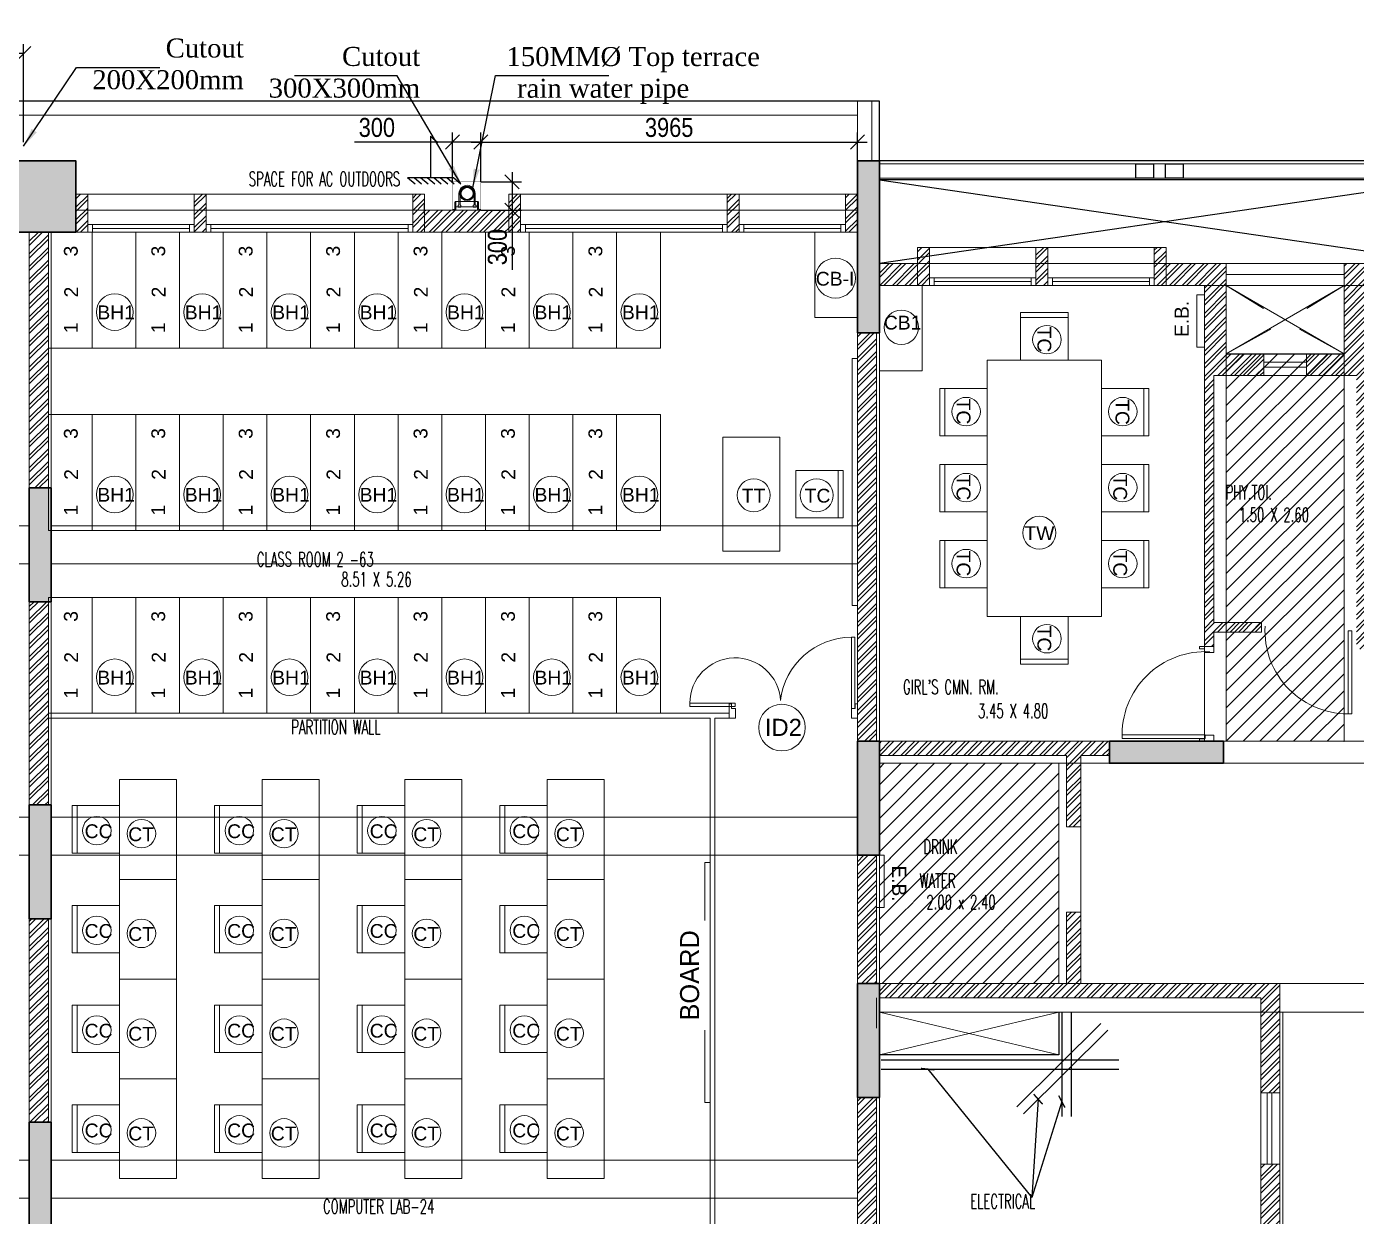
# Model space of a CAD drawing. Header units: inches. Extents: x 5899882 to 5988838, y -468923 to -96891.
# Drawn here: x 5953840 to 5967834, y -199296 to -186771 of the extents above; entities that cross this region are included whole.
import ezdxf

# ---------------------------------------------------------------- set-up
doc = ezdxf.new("R2010")
doc.units = ezdxf.units.IN
doc.header["$MEASUREMENT"] = 0
doc.linetypes.add('1', pattern=[0])
doc.linetypes.add('DASHED', pattern=[0.75, 0.5, -0.25])
doc.layers.get('Defpoints').update_dxf_attribs({"color": 8})
for name, color, linetype in [('0 slc Rwp sloape', 7, 'Continuous'), ('0- SLC ARCH LAYOUT', 7, 'Continuous'), ('0- SLC DIMENSION', 7, 'Continuous'), ('0- SLC HIDE BOX & CUTOUT', 6, 'Continuous'), ('a_150 walls', 8, '1'), ('CL', 7, 'Continuous'), ('P-TEXT', 7, 'Continuous'), ('rwp', 5, 'Continuous')]:
    doc.layers.add(name, color=color, linetype=linetype)
for name, color, linetype, lineweight in [('0-SLC-CLAMPS', 7, 'Continuous', 9), ('ARCL-BOARD', 8, 'Continuous', 9), ('ARCL-HATCH-B', 8, 'Continuous', 5), ('ARLC-COL', 8, 'Continuous', 30), ('ARLC-DIM0', 8, 'Continuous', 5), ('ARLC-DIM1', 8, 'Continuous', 5), ('ARLC-DOOR-W', 8, 'Continuous', 5), ('ARLC-EL BRD', 8, 'Continuous', 5), ('ARLC-ELE0', 8, 'Continuous', 9), ('ARLC-ELE1', 8, 'Continuous', 13), ('ARLC-FUR (NOMN)', 8, 'Continuous', 9), ('ARLC-FURN', 8, 'Continuous', 9), ('ARLC-GAS BURNER', 8, 'Continuous', 5), ('ARLC-GRILL', 8, 'Continuous', 9), ('ARLC-HATCH-C', 8, 'Continuous', 5), ('ARLC-RCC', 8, 'Continuous', 25), ('ARLC-TEXT0', 8, 'Continuous', 20), ('ARLC-WALL', 8, 'Continuous', 15), ('BEAM', 8, 'Continuous', 5), ('int_partitions', 8, 'Continuous', 5), ('text', 8, 'Continuous', 9)]:
    doc.layers.add(name, color=color, linetype=linetype, lineweight=lineweight)
doc.styles.add('ARIAL', font='tahoma.ttf')
doc.styles.add('LT0050R', font='arial.ttf', dxfattribs={"height": 120})
doc.styles.add('RS', font='simplex8.shx', dxfattribs={"width": 0.6, "height": 150})
doc.styles.get("Standard").update_dxf_attribs({"font": 'arial.ttf'})
doc.styles.add('swati', font='GOTHIC.TTF')
doc.styles.add('swis cn bt', font='swissc.ttf')
doc.dimstyles.new('dim-500', dxfattribs={"dimscale": 500, "dimtxt": 2.25, "dimasz": 2, "dimexe": 1.5, "dimexo": 1.5, "dimgap": 0.8, "dimtad": 1, "dimdec": 0, "dimdsep": 46, "dimtxsty": 'ARIAL', "dimblk": 'ARCHTICK', "dimcen": 2.5, "dimdle": 1.5, "dimclrd": 1, "dimclre": 9, "dimclrt": 4, "dimadec": 0, "dimazin": 0, "dimtfac": 1, "dimtdec": 0, "dimtmove": 2, "dimatfit": 3, "dimldrblk": 'ARCHTICK', "dimfxl": 1, "dimarcsym": 0})
doc.dimstyles.new('LT0050R', dxfattribs={"dimtxt": 120, "dimasz": 80, "dimexe": 80, "dimexo": 50, "dimgap": 80, "dimtad": 0, "dimdec": 0, "dimzin": 0, "dimdsep": 46, "dimtxsty": 'LT0050R', "dimblk": 'ARCHTICK', "dimcen": 1, "dimdle": 80, "dimclrd": 252, "dimclre": 252, "dimclrt": 240, "dimadec": 0, "dimazin": 0, "dimtfac": 1, "dimtdec": 0, "dimtofl": 0, "dimtmove": 1, "dimatfit": 3, "dimfxl": 1, "dimtolj": 1, "dimtzin": 0, "dimlwd": -1, "dimlwe": -1, "dimarcsym": 0})
doc.dimstyles.new('SLC', dxfattribs={"dimtxt": 200, "dimasz": 150, "dimexe": 100, "dimexo": 0, "dimgap": 50, "dimtad": 1, "dimdec": 0, "dimrnd": 5, "dimzin": 1, "dimdsep": 46, "dimtxsty": 'swis cn bt', "dimblk": 'OBLIQUE', "dimcen": 60, "dimdle": 100, "dimclrd": 256, "dimclre": 256, "dimclrt": 256, "dimazin": 0, "dimtfac": 1, "dimtdec": 0, "dimtofl": 0, "dimtmove": 0, "dimatfit": 3, "dimfxl": 0.18, "dimtolj": 1, "dimtzin": 0, "dimarcsym": 0})
doc.dimstyles.get("Standard").update_dxf_attribs({"dimtxt": 200, "dimasz": 200, "dimexe": 0.18, "dimexo": 0.0625, "dimgap": 0.09, "dimtad": 0, "dimdec": 0, "dimrnd": 5, "dimzin": 0, "dimdsep": 46, "dimtxsty": 'Standard', "dimblk": 'OBLIQUE', "dimcen": 0.09, "dimadec": 0, "dimazin": 0, "dimtfac": 1, "dimtdec": 0, "dimtofl": 0, "dimtmove": 0, "dimatfit": 3, "dimfxl": 1, "dimtolj": 1, "dimtzin": 0, "dimarcsym": 0})
pattern_1 = [(45, (-5779197.41, 117191.3), (-66.2912607, 66.2912607), []), (45, (-5779153.22, 117191.3), (-66.2912607, 66.2912607), [])]

# ---------------------------------------------------------------- blocks, each defined once
blk = doc.blocks.new('_ArchTick')
at = {"color": 0, "linetype": 'ByBlock', "const_width": 0.15}
blk.add_lwpolyline([(-0.5, -0.5), (0.5, 0.5)], dxfattribs=at)
blk = doc.blocks.new('_OBLIQUE')
at = {"color": 0, "linetype": 'ByBlock'}
blk.add_line((-0.5, -0.5), (0.5, 0.5), dxfattribs=at)
blk = doc.blocks.new('an80')
for points in [[(-46, 0), (-46, 66.3), (-51, 66.3), (-51, 76.3), (-35, 76.3), (-35, 66.3), (-40, 66.3), (-40, 0)], [(46, 0), (46, 66.3), (51, 66.3), (51, 76.3), (35, 76.3), (35, 66.3), (40, 66.3), (40, 0)]]:
    blk.add_lwpolyline(points)
for radius in [46, 40]:
    blk.add_arc((0, 0), radius, 180, 360)
blk = doc.blocks.new('176')
at = {"layer": '0-SLC-CLAMPS', "elevation": 0}
for points in [[(-108.6, 76.7), (-108.6, 80.1, 0.414214), (-114, 85.4), (-114, 85.4), (-114, 65.9), (-61.1, 65.9, 0.414214), (-66.4, 71.3), (-103.3, 71.3, -0.414214)], [(-108.6, -75.8), (-108.6, -79.2, -0.414214), (-114, -84.6), (-114, -84.6), (-114, -65.1), (-61.1, -65.1, -0.414214), (-66.4, -70.4), (-103.3, -70.4, 0.414214)]]:
    blk.add_lwpolyline(points, format="xyb", close=True, dxfattribs=at)
blk.add_lwpolyline([(-92.9, 65.9), (-92.9, -65.1), (-61.1, -65.1), (-61.1, 65.9)], close=True, dxfattribs=at)
at = {"layer": 'rwp', "color": 5, "const_width": 5.36, "elevation": 0}
blk.add_lwpolyline([(-12.5, -42.2, 1), (-12.5, 38.2, 1)], format="xyb", close=True, dxfattribs=at)
at = {"layer": 'rwp', "color": 5}
for radius in [42.9, 37.5]:
    blk.add_circle((-12.5, -2, 0), radius, dxfattribs=at)
at = {"layer": '0-SLC-CLAMPS', "color": 6, "xscale": 1.0714285714286, "yscale": 1.0714285714286, "zscale": 1.0714285714286, "rotation": 90}
blk.add_blockref('an80', (-12.5, -2, 0), dxfattribs=at)
blk = doc.blocks.new('*D114')
at = {"layer": '0- SLC DIMENSION', "lineweight": -2, "transparency": 16777216}
for p, q in [((5953609, -187055), (5952880, -187055)), ((5953809, -187055), (5953509, -187055)), ((5953609, -187987), (5953609, -186955)), ((5953809, -187987), (5953809, -186955))]:
    blk.add_line(p, q, dxfattribs=at)
at = {"layer": 'Defpoints', "color": 0, "transparency": 16777216}
for p in [(5953809, -187055), (5953609, -187987), (5953809, -187987)]:
    blk.add_point(p, dxfattribs=at)
at = {"layer": '0- SLC DIMENSION', "lineweight": -2, "transparency": 16777216, "xscale": 150, "yscale": 150, "zscale": 150, "rotation": 180}
blk.add_blockref('_OBLIQUE', (5953609, -187055), dxfattribs=at)
at = {"layer": '0- SLC DIMENSION', "lineweight": -2, "transparency": 16777216, "xscale": 150, "yscale": 150, "zscale": 150}
blk.add_blockref('_OBLIQUE', (5953809, -187055), dxfattribs=at)
at = {"layer": '0- SLC DIMENSION', "transparency": 16777216, "insert": (5953116, -186902), "char_height": 200, "attachment_point": 5, "style": 'swis cn bt'}
blk.add_mtext('\\A1;200', dxfattribs=at)
blk = doc.blocks.new('*D118')
at = {"layer": '0- SLC DIMENSION', "lineweight": -2, "transparency": 16777216}
for p, q in [((5958322, -188405), (5958322, -187887)), ((5958620, -188405), (5958620, -187887)), ((5958322, -187987), (5957289, -187987)), ((5958620, -187987), (5958222, -187987))]:
    blk.add_line(p, q, dxfattribs=at)
at = {"layer": 'Defpoints', "color": 0, "transparency": 16777216}
for p in [(5958620, -187987), (5958322, -188405), (5958620, -188405)]:
    blk.add_point(p, dxfattribs=at)
at = {"layer": '0- SLC DIMENSION', "lineweight": -2, "transparency": 16777216, "xscale": 150, "yscale": 150, "zscale": 150, "rotation": 180}
blk.add_blockref('_OBLIQUE', (5958322, -187987), dxfattribs=at)
at = {"layer": '0- SLC DIMENSION', "lineweight": -2, "transparency": 16777216, "xscale": 150, "yscale": 150, "zscale": 150}
blk.add_blockref('_OBLIQUE', (5958620, -187987), dxfattribs=at)
at = {"layer": '0- SLC DIMENSION', "transparency": 16777216, "insert": (5957526, -187834), "char_height": 200, "attachment_point": 5, "style": 'swis cn bt'}
blk.add_mtext('\\A1;300', dxfattribs=at)
blk = doc.blocks.new('*D119')
at = {"layer": '0- SLC DIMENSION', "lineweight": -2, "transparency": 16777216}
for p, q in [((5958620, -188405), (5958620, -187887)), ((5962584, -188405), (5962584, -187887)), ((5958520, -187987), (5962684, -187987))]:
    blk.add_line(p, q, dxfattribs=at)
at = {"layer": 'Defpoints', "color": 0, "transparency": 16777216}
for p in [(5962584, -187987), (5958620, -188405), (5962584, -188405)]:
    blk.add_point(p, dxfattribs=at)
at = {"layer": '0- SLC DIMENSION', "lineweight": -2, "transparency": 16777216, "xscale": 150, "yscale": 150, "zscale": 150, "rotation": 180}
blk.add_blockref('_OBLIQUE', (5958620, -187987), dxfattribs=at)
at = {"layer": '0- SLC DIMENSION', "lineweight": -2, "transparency": 16777216, "xscale": 150, "yscale": 150, "zscale": 150}
blk.add_blockref('_OBLIQUE', (5962584, -187987), dxfattribs=at)
at = {"layer": '0- SLC DIMENSION', "transparency": 16777216, "insert": (5960602, -187834), "char_height": 200, "attachment_point": 5, "style": 'swis cn bt'}
blk.add_mtext('\\A1;3965', dxfattribs=at)
blk = doc.blocks.new('*D120')
at = {"layer": '0- SLC DIMENSION', "lineweight": -2, "transparency": 16777216}
for p, q in [((5958948, -188305), (5958948, -188705)), ((5958620, -188405), (5959048, -188405)), ((5958620, -188705), (5959048, -188705)), ((5958948, -188705), (5958948, -189330))]:
    blk.add_line(p, q, dxfattribs=at)
at = {"layer": 'Defpoints', "color": 0, "transparency": 16777216}
for p in [(5958620, -188405), (5958620, -188705), (5958948, -188705)]:
    blk.add_point(p, dxfattribs=at)
at = {"layer": '0- SLC DIMENSION', "lineweight": -2, "transparency": 16777216, "xscale": 150, "yscale": 150, "zscale": 150}
for p, rotation in [((5958948, -188405), 90), ((5958948, -188705), 270)]:
    blk.add_blockref('_OBLIQUE', p, dxfattribs=dict(at, rotation=rotation))
at = {"layer": '0- SLC DIMENSION', "transparency": 16777216, "insert": (5958795, -189092), "char_height": 200, "attachment_point": 5, "rotation": 90, "style": 'swis cn bt'}
blk.add_mtext('\\A1;300', dxfattribs=at)
blk = doc.blocks.new('fgh153')
at = {"layer": 'ARCL-BOARD'}
blk.add_lwpolyline([(5989410, -126807), (5989410, -126865), (5986882, -126865), (5986882, -126807)], close=True, dxfattribs=at)
at = {"layer": 'ARCL-BOARD', "ltscale": 350, "insert": (5988220, -126649), "char_height": 200, "attachment_point": 5, "style": 'swati', "bg_fill": 2}
blk.add_mtext('BOARD', dxfattribs=at)
blk = doc.blocks.new('gfhmk')
at = {"layer": 'ARLC-DOOR-W', "ltscale": 0.1}
for p, q in [((5733137, -36608), (5732262, -36608)), ((5733137, -36568), (5732263, -36568)), ((5733137, -36568), (5733137, -36608))]:
    blk.add_line(p, q, dxfattribs=at)
blk.add_arc((5733137, -36608), 875, 177.3797, 273.233, dxfattribs=at)
blk = doc.blocks.new('frame')
at = {"layer": 'ARLC-DOOR-W', "ltscale": 0.1}
for p, q in [((5733136, -31004), (5733136, -30979)), ((5733136, -31004), (5733286, -31004)), ((5733286, -31004), (5733286, -30939))]:
    blk.add_line(p, q, dxfattribs=at)
blk.add_lwpolyline([(5733286, -30939), (5733186, -30939), (5733186, -30979), (5733136, -30979)], dxfattribs=at)
blk = doc.blocks.new('A$C0CA930DB')
at = {"layer": 'ARLC-DOOR-W', "ltscale": 0.1}
blk.add_lwpolyline([(924, 1000), (1024, 1000)], dxfattribs=at)
at = {"xscale": -1, "rotation": 180}
blk.add_blockref('frame', (-5732262, -30004), dxfattribs=at)
for name, p in [('gfhmk', (-5732204, 37539)), ('frame', (-5732262, 31004))]:
    blk.add_blockref(name, p)
blk = doc.blocks.new('jjuj')
at = {"layer": 'ARLC-DOOR-W', "ltscale": 0.1}
for p, q in [((5733136, -29654), (5733136, -29679)), ((5733286, -29654), (5733286, -29719))]:
    blk.add_line(p, q, dxfattribs=at)
blk.add_lwpolyline([(5733286, -29719), (5733186, -29719), (5733186, -29679), (5733136, -29679)], dxfattribs=at)
blk = doc.blocks.new('door')
at = {"layer": 'ARLC-DOOR-W', "ltscale": 0.1}
for p, q in [((5733136, -29682), (5732386, -29682)), ((5732386, -29717), (5732386, -29682)), ((5733136, -29717), (5732386, -29717)), ((5733136, -29682), (5733136, -29717)), ((5733080, -31417), (5733080, -30939)), ((5733115, -30939), (5733080, -30939)), ((5733115, -31417), (5733115, -30939)), ((5733115, -31417), (5733080, -31417))]:
    blk.add_line(p, q, dxfattribs=at)
for centre, radius, start, end in [((5733136, -29717), 750, 180, 263.4904), ((5733080, -30939), 478, 93.4069, 270)]:
    blk.add_arc(centre, radius, start, end, dxfattribs=at)
blk = doc.blocks.new('dfg2154')
at = {"layer": 'ARLC-FURN'}
blk.add_line((5964549, -129277), (5965049, -129277), dxfattribs=at)
blk.add_lwpolyline([(5964549, -129329), (5965049, -129329), (5965049, -128829), (5964549, -128829)], close=True, dxfattribs=at)
blk = doc.blocks.new('Bench classroom')
at = {"layer": 'ARLC-FURN'}
blk.add_lwpolyline([(5781217, -112551), (5781217, -111631), (5779997, -111631), (5779997, -112551)], close=True, dxfattribs=at)
blk.add_lwpolyline([(5779997, -112091), (5781217, -112091)], dxfattribs=at)
for s, p in [('1', (5780154, -111940)), ('2', (5780530, -111944)), ('3', (5780961, -111940))]:
    blk.add_text(s, height=145, dxfattribs=at).set_placement(p)
blk = doc.blocks.new('A$C445547AD')
at = {"layer": 'ARLC-EL BRD'}
for p, q in [((0, 0), (0, 80)), ((550, 0), (550, 80)), ((550, 0), (0, 0))]:
    blk.add_line(p, q, dxfattribs=at)
at = {"layer": 'ARLC-EL BRD', "insert": (297, 239), "char_height": 150, "attachment_point": 5, "style": 'swati', "bg_fill": 2}
blk.add_mtext('E.B.', dxfattribs=at)
at = {"layer": 'ARLC-EL BRD'}
blk.add_line((550, 80), (0, 80), dxfattribs=at)
blk = doc.blocks.new('A$C5D8F11B1')
at = {"layer": 'ARCL-HATCH-B'}
h = blk.add_hatch(dxfattribs=at)
h.set_pattern_fill('ANSI32', color=256, scale=250)
h.set_pattern_definition(pattern_1)
h.paths.add_polyline_path([(9300, 6610), (9175, 6610), (9175, 6210), (9300, 6210), (9300, 6290)])
h = blk.add_hatch(dxfattribs=at)
h.set_pattern_fill('ANSI32', color=256, scale=250)
h.set_pattern_definition(pattern_1)
h.paths.add_polyline_path([(10545, 6610), (10420, 6610), (10420, 6290), (10420, 6290), (10420, 6210), (10545, 6210)])
h = blk.add_hatch(dxfattribs=at)
h.set_pattern_fill('ANSI32', color=256, scale=250)
h.set_pattern_definition(pattern_1)
h.paths.add_polyline_path([(12845, 6610), (12720, 6610), (12720, 6210), (12845, 6210)])
h = blk.add_hatch(dxfattribs=at)
h.set_pattern_fill('ANSI32', color=256, scale=250)
h.set_pattern_definition(pattern_1)
h.paths.add_polyline_path([(13855, 6610), (13730, 6610), (13730, 6210), (13855, 6210), (13855, 6290)])
h = blk.add_hatch(dxfattribs=at)
h.set_pattern_fill('ANSI32', color=256, scale=250)
h.set_pattern_definition(pattern_1)
h.paths.add_polyline_path([(16155, 6610), (16030, 6610), (16030, 6210), (16155, 6210), (16155, 6290)])
h = blk.add_hatch(dxfattribs=at)
h.set_pattern_fill('ANSI32', color=256, scale=250)
h.set_pattern_definition(pattern_1)
h.paths.add_polyline_path([(17400, 6610), (17275, 6610), (17275, 6210), (17400, 6210)])
h = blk.add_hatch(dxfattribs=at)
h.set_pattern_fill('ANSI32', color=256, scale=250)
h.set_pattern_definition(pattern_1)
h.paths.add_polyline_path([(13730, 6440), (12845, 6440), (12845, 6410), (12845, 6210), (13142, 6210), (13730, 6210)])
h = blk.add_hatch(dxfattribs=at)
h.set_pattern_fill('ANSI32', color=256, scale=250)
h.set_pattern_definition(pattern_1)
h.paths.add_polyline_path([(8885, 6210), (8885, 6210), (8685, 6210), (8685, 3520), (8885, 3520)])
h = blk.add_hatch(dxfattribs=at)
h.set_pattern_fill('ANSI32', color=256, scale=250)
h.set_pattern_definition(pattern_1)
h.paths.add_polyline_path([(18157, 6050), (18032, 6050), (18032, 5650), (18157, 5650), (18157, 5730)])
h = blk.add_hatch(dxfattribs=at)
h.set_pattern_fill('ANSI32', color=256, scale=250)
h.set_pattern_definition(pattern_1)
h.paths.add_polyline_path([(19402, 6050), (19277, 6050), (19277, 5650), (19402, 5650), (19402, 5730)])
h = blk.add_hatch(dxfattribs=at)
h.set_pattern_fill('ANSI32', color=256, scale=250)
h.set_pattern_definition(pattern_1)
h.paths.add_polyline_path([(20647, 6050), (20522, 6050), (20522, 5650), (20647, 5650)])
h = blk.add_hatch(dxfattribs=at)
h.set_pattern_fill('ANSI32', color=256, scale=250)
h.set_pattern_definition(pattern_1)
h.paths.add_polyline_path([(18032, 5880), (17630, 5880), (17630, 5650), (18032, 5650)])
h = blk.add_hatch(dxfattribs=at)
h.set_pattern_fill('ANSI32', color=256, scale=250)
h.set_pattern_definition(pattern_1)
h.paths.add_polyline_path([(21280, 5880), (20647, 5880), (20647, 5650), (21050, 5650), (21050, 1850), (21150, 1850), (21150, 2000), (21650, 2000), (21650, 2100), (21150, 2100), (21150, 4700), (21675, 4700), (21675, 4930), (21280, 4930)])
h = blk.add_hatch(dxfattribs=at)
h.set_pattern_fill('ANSI32', color=256, scale=250)
h.set_pattern_definition(pattern_1)
h.paths.add_polyline_path([(22750, 5880), (22520, 5880), (22520, 4930), (22125, 4930), (22125, 4700), (22650, 4700), (22650, 1820), (22750, 1820)])
h = blk.add_hatch(dxfattribs=at)
h.set_pattern_fill('ANSI32', color=256, scale=250)
h.set_pattern_definition(pattern_1)
h.paths.add_polyline_path([(17600, 5150), (17400, 5150), (17400, 4455), (17400, 2280), (17400, 850), (17600, 850)])
h = blk.add_hatch(dxfattribs=at)
h.set_pattern_fill('ANSI32', color=256, scale=250)
h.set_pattern_definition(pattern_1)
h.paths.add_polyline_path([(8885, 2320), (8685, 2320), (8685, 180), (8885, 180)])
h = blk.add_hatch(dxfattribs=at)
h.set_pattern_fill('ANSI32', color=256, scale=250)
h.set_pattern_definition(pattern_1)
h.paths.add_polyline_path([(20050, 850), (17630, 850), (17630, 700), (19600, 700), (19600, -50), (19750, -50), (19750, 700), (20050, 700)])
h = blk.add_hatch(dxfattribs=at)
h.set_pattern_fill('ANSI32', color=256, scale=250)
h.set_pattern_definition(pattern_1)
h.paths.add_polyline_path([(17600, -350), (17400, -350), (17400, -1700), (17600, -1700)])
h = blk.add_hatch(dxfattribs=at)
h.set_pattern_fill('ANSI32', color=256, scale=250)
h.set_pattern_definition(pattern_1)
h.paths.add_polyline_path([(21845, -1700), (19750, -1700), (19750, -950), (19600, -950), (19600, -1700), (17630, -1700), (17630, -1850), (21645, -1850), (21645, -2850), (21845, -2850)])
h = blk.add_hatch(dxfattribs=at)
h.set_pattern_fill('ANSI32', color=256, scale=250)
h.set_pattern_definition(pattern_1)
h.paths.add_polyline_path([(8885, -1020), (8685, -1020), (8685, -3160), (8885, -3160)])
h = blk.add_hatch(dxfattribs=at)
h.set_pattern_fill('ANSI32', color=256, scale=250)
h.set_pattern_definition(pattern_1)
h.paths.add_polyline_path([(17600, -2900), (17400, -2900), (17400, -6050), (17600, -6050)])
h = blk.add_hatch(dxfattribs=at)
h.set_pattern_fill('ANSI32', color=256, scale=250)
h.set_pattern_definition(pattern_1)
h.paths.add_polyline_path([(21845, -3600), (21645, -3600), (21645, -6950), (21845, -6950)])
at = {"layer": 'ARLC-HATCH-C', "ltscale": 0.1}
for points in [[(8425, 6960), (8425, 6210), (9175, 6210), (9175, 6960)], [(17630, 6960), (17400, 6960), (17400, 5150), (17630, 5150)], [(8685, 2320), (8685, 3520), (8915, 3520), (8915, 2320)], [(17400, -350), (17400, 850), (17600, 850), (17630, 850), (17630, 681), (17630, 531), (17630, -350), (17600, -350)], [(20050, 850), (21250, 850), (21250, 650), (21250, 620), (21081, 620), (20931, 620), (20050, 620), (20050, 650)], [(8685, -1020), (8685, 180), (8915, 180), (8915, -1020)], [(17400, -2900), (17400, -1700), (17600, -1700), (17630, -1700), (17630, -2900), (17600, -2900)], [(8685, -4360), (8685, -3160), (8915, -3160), (8915, -4360)]]:
    blk.add_hatch(color=256, dxfattribs=at).paths.add_polyline_path(points)
h = blk.add_hatch(color=256, dxfattribs=at)
h.paths.add_polyline_path([(24745, -20250), (24745, -19350), (25045, -19350), (25045, -20250)])
h.paths.add_polyline_path([(17160, 454), (17160, -1179), (19406, -1179), (19406, 454)], flags=24)
at = {"layer": 'a_150 walls'}
blk.add_line((12845, 6410), (12845, 6499), dxfattribs=at)
at = {"layer": 'ARCL-BOARD'}
blk.add_lwpolyline([(17342, 4880), (17400, 4880), (17400, 2280), (17342, 2280)], close=True, dxfattribs=at)
at = {"layer": 'ARLC-COL'}
for points in [[(8425, 6210), (9175, 6210), (9175, 6960), (8425, 6960)], [(17400, 6960), (17630, 6960), (17630, 5150), (17400, 5150)], [(8915, 3520), (8915, 2320), (8685, 2320), (8685, 3520)], [(17630, 850), (17630, -350), (17400, -350), (17400, 850)], [(21250, 620), (20050, 620), (20050, 850), (21250, 850)], [(8915, 180), (8915, -1020), (8685, -1020), (8685, 180)], [(17630, -1700), (17630, -2900), (17400, -2900), (17400, -1700)], [(8915, -3160), (8915, -4360), (8685, -4360), (8685, -3160)]]:
    blk.add_lwpolyline(points, close=True, dxfattribs=at)
at = {"layer": 'ARLC-DIM0', "ltscale": 0.1}
for p, q in [((21280, 5880), (22520, 5880)), ((21280, 5764), (22520, 5764)), ((21280, 5650), (22520, 5650)), ((21280, 5650), (21672, 5406)), ((22128, 5406), (22520, 5650)), ((21280, 4930), (21749, 5188)), ((22051, 5188), (22520, 4930))]:
    blk.add_line(p, q, dxfattribs=at)
at = {"layer": 'ARLC-DIM0'}
for points in [[(9350, 6290), (9300, 6290), (9300, 6210), (9350, 6210)], [(10420, 6290), (10370, 6290), (10370, 6210), (10420, 6210)], [(10595, 6290), (10545, 6290), (10545, 6210), (10595, 6210)], [(12720, 6290), (12670, 6290), (12670, 6210), (12720, 6210)], [(13905, 6290), (13855, 6290), (13855, 6210), (13905, 6210)], [(16030, 6290), (15980, 6290), (15980, 6210), (16030, 6210)], [(16205, 6290), (16155, 6290), (16155, 6210), (16205, 6210)], [(17275, 6290), (17225, 6290), (17225, 6210), (17275, 6210)], [(18208, 5730), (18157, 5730), (18157, 5650), (18208, 5650)], [(19277, 5730), (19227, 5730), (19227, 5650), (19277, 5650)], [(19453, 5730), (19402, 5730), (19402, 5650), (19453, 5650)], [(20522, 5730), (20472, 5730), (20472, 5650), (20522, 5650)]]:
    blk.add_lwpolyline(points, close=True, dxfattribs=at)
at = {"layer": 'ARLC-DOOR-W', "ltscale": 0.1}
for p, q in [((10370, 6250), (9350, 6250)), ((12670, 6250), (10595, 6250)), ((15980, 6250), (13905, 6250)), ((17225, 6250), (16205, 6250)), ((19227, 5690), (18208, 5690)), ((20472, 5690), (19453, 5690))]:
    blk.add_line(p, q, dxfattribs=at)
at = {"layer": 'ARLC-DOOR-W'}
for p, q in [((22125, 4842), (21675, 4842)), ((22125, 4790), (21675, 4790)), ((21709, -2850), (21709, -3600)), ((21761, -2850), (21761, -3600))]:
    blk.add_line(p, q, dxfattribs=at)
for points in [[(10370, 6210), (10370, 6290), (9350, 6290), (9350, 6210)], [(12670, 6210), (12670, 6290), (10595, 6290), (10595, 6210)], [(15980, 6210), (15980, 6290), (13905, 6290), (13905, 6210)], [(17225, 6210), (17225, 6290), (16205, 6290), (16205, 6210)], [(19227, 5650), (19227, 5730), (18208, 5730), (18208, 5650)], [(20472, 5650), (20472, 5730), (19453, 5730), (19453, 5650)], [(22125, 4930), (22125, 4700), (21675, 4700), (21675, 4930)], [(21645, -2850), (21845, -2850), (21845, -3600), (21645, -3600)]]:
    blk.add_lwpolyline(points, close=True, dxfattribs=at)
blk.add_circle((16605, 995), 245, dxfattribs=at)
at = {"layer": 'ARLC-ELE0'}
for p, q in [((20330, 6930), (20330, 6780)), ((20515, 6930), (20515, 6780)), ((20640, 6930), (20515, 6930)), ((20640, 6930), (20640, 6780)), ((20825, 6930), (20825, 6780)), ((20640, 6780), (20515, 6780)), ((9300, 6610), (10420, 6610)), ((10545, 6610), (12720, 6610)), ((13855, 6610), (16030, 6610)), ((16155, 6610), (17275, 6610)), ((18157, 6050), (19277, 6050)), ((19402, 6050), (20522, 6050))]:
    blk.add_line(p, q, dxfattribs=at)
at = {"layer": 'ARLC-ELE1'}
for p, q in [((-30, 7590), (17550, 7590)), ((17550, 6960), (17550, 7590)), ((120, 7440), (17400, 7440)), ((17400, 6960), (17400, 7440))]:
    blk.add_line(p, q, dxfattribs=at)
at = {"layer": 'ARLC-FUR (NOMN)'}
for centre, radius in [((17168, 5726), 211), ((9584, 5369), 193), ((10504, 5369), 193), ((11424, 5369), 193), ((12344, 5369), 193), ((13264, 5369), 193), ((14184, 5369), 193), ((15104, 5369), 193), ((17861, 5209), 181), ((19393, 5078), 150), ((18543, 4321), 150), ((20191, 4321), 150), ((9584, 3449), 193), ((10504, 3449), 193), ((11424, 3449), 193), ((12344, 3449), 193), ((13264, 3449), 193), ((14184, 3449), 193), ((15104, 3449), 193), ((18543, 3521), 150), ((20191, 3521), 150), ((16308, 3440), 174), ((16970, 3440), 174), ((19313, 3046), 174), ((18543, 2721), 150), ((20191, 2721), 150), ((19393, 1930), 150), ((9584, 1524), 193), ((10504, 1524), 193), ((11424, 1524), 193), ((12344, 1524), 193), ((13264, 1524), 193), ((14184, 1524), 193), ((15104, 1524), 193), ((9395, -90), 150), ((9865, -122), 150), ((10895, -90), 150), ((11365, -122), 150), ((12395, -90), 150), ((12865, -122), 150), ((13895, -90), 150), ((14365, -122), 150), ((9395, -1140), 150), ((9865, -1172), 150), ((10895, -1140), 150), ((11365, -1172), 150), ((12395, -1140), 150), ((12865, -1172), 150), ((13895, -1140), 150), ((14365, -1172), 150), ((9395, -2190), 150), ((9865, -2222), 150), ((10895, -2190), 150), ((11365, -2222), 150), ((12395, -2190), 150), ((12865, -2222), 150), ((13895, -2190), 150), ((14365, -2222), 150), ((9395, -3240), 150), ((9865, -3272), 150), ((10895, -3240), 150), ((11365, -3272), 150), ((12395, -3240), 150), ((12865, -3272), 150), ((13895, -3240), 150), ((14365, -3272), 150)]:
    blk.add_circle(centre, radius, dxfattribs=at)
at = {"layer": 'ARLC-FURN'}
for p, q in [((14312, 1095), (13712, 1095)), ((10235, -3753), (9635, -3753)), ((11735, -3753), (11135, -3753)), ((13235, -3753), (12635, -3753)), ((14735, -3753), (14135, -3753))]:
    blk.add_line(p, q, dxfattribs=at)
for points in [[(17400, 6210), (17400, 5310), (16950, 5310), (16950, 6210)], [(17630, 4750), (17630, 5650), (18080, 5650), (18080, 4750)], [(9635, 447), (10235, 447), (10235, -603), (9635, -603)], [(11135, 447), (11735, 447), (11735, -603), (11135, -603)], [(12635, 447), (13235, 447), (13235, -603), (12635, -603)], [(14135, 447), (14735, 447), (14735, -603), (14135, -603)], [(9635, -603), (10235, -603), (10235, -1653), (9635, -1653)], [(11135, -603), (11735, -603), (11735, -1653), (11135, -1653)], [(12635, -603), (13235, -603), (13235, -1653), (12635, -1653)], [(14135, -603), (14735, -603), (14735, -1653), (14135, -1653)], [(9635, -1653), (10235, -1653), (10235, -2703), (9635, -2703)], [(11135, -1653), (11735, -1653), (11735, -2703), (11135, -2703)], [(12635, -1653), (13235, -1653), (13235, -2703), (12635, -2703)], [(14135, -1653), (14735, -1653), (14735, -2703), (14135, -2703)], [(9635, -2703), (10235, -2703), (10235, -3753), (9635, -3753)], [(11135, -2703), (11735, -2703), (11735, -3753), (11135, -3753)], [(12635, -2703), (13235, -2703), (13235, -3753), (12635, -3753)], [(14135, -2703), (14735, -2703), (14735, -3753), (14135, -3753)]]:
    blk.add_lwpolyline(points, close=True, dxfattribs=at)
at = {"layer": 'ARLC-FURN', "ltscale": 0.1}
blk.add_lwpolyline([(19966, 4864), (18766, 4864), (18766, 2164), (19966, 2164), (19966, 4864)], dxfattribs=at)
blk.add_lwpolyline([(15984, 4051), (16584, 4051), (16584, 2851), (15984, 2851)], close=True, dxfattribs=at)
at = {"layer": 'ARLC-GRILL'}
for p, q in [((20330, 6930), (17630, 6930)), ((23650, 6930), (20825, 6930)), ((20330, 6780), (17630, 6780)), ((23650, 6780), (20825, 6780))]:
    blk.add_line(p, q, dxfattribs=at)
at = {"layer": 'ARLC-RCC'}
for points in [[(20330, 6930), (20515, 6930), (20515, 6780), (20330, 6780)], [(20640, 6930), (20825, 6930), (20825, 6780), (20640, 6780)]]:
    blk.add_lwpolyline(points, close=True, dxfattribs=at)
at = {"layer": 'ARLC-WALL'}
for p, q in [((13730, 6440), (12845, 6440)), ((13730, 6210), (12845, 6210))]:
    blk.add_line(p, q, dxfattribs=at)
at = {"layer": 'ARLC-WALL', "ltscale": 0.1}
for p, q in [((8685, 6210), (8685, 3520)), ((8885, 6210), (8885, 3520)), ((17630, 5880), (18032, 5880)), ((20647, 5880), (21280, 5880)), ((21280, 5880), (21280, 4930)), ((22520, 5880), (22750, 5880)), ((22520, 5880), (22520, 4930)), ((17630, 5650), (18032, 5650)), ((20647, 5650), (21050, 5650)), ((21050, 5650), (21050, 1850)), ((17400, 5150), (17400, 850)), ((17600, 5150), (17600, 850)), ((21280, 4930), (21675, 4930)), ((21675, 4930), (21675, 4700)), ((22125, 4930), (22520, 4930)), ((22125, 4700), (22125, 4930)), ((21150, 4700), (21150, 2100)), ((21150, 4700), (21675, 4700)), ((22125, 4700), (22650, 4700)), ((8685, 2320), (8685, 180)), ((8885, 2320), (8885, 180)), ((21150, 2100), (21650, 2100)), ((21650, 2000), (21650, 2100)), ((21150, 2000), (21150, 1850)), ((21150, 2000), (21650, 2000)), ((21050, 1850), (21150, 1850)), ((17630, 850), (20050, 850)), ((17630, 700), (19600, 700)), ((19600, 700), (19600, -50)), ((19750, 700), (20050, 700)), ((19750, 700), (19750, -50)), ((19750, -50), (19600, -50)), ((17400, -350), (17400, -1700)), ((17600, -350), (17600, -1700)), ((19600, -950), (19600, -1700)), ((19750, -950), (19600, -950)), ((19750, -950), (19750, -1700)), ((8685, -1020), (8685, -3160)), ((8885, -1020), (8885, -3160)), ((17630, -1700), (19600, -1700)), ((19750, -1700), (21845, -1700)), ((21845, -1700), (21845, -2850)), ((17600, -1850), (17600, -2171)), ((17630, -1850), (21645, -1850)), ((21645, -1850), (21645, -2850)), ((17400, -2900), (17400, -6050)), ((17600, -2900), (17600, -6050)), ((21645, -2850), (21845, -2850)), ((21645, -3600), (21845, -3600)), ((21645, -3600), (21645, -6950)), ((21845, -3600), (21845, -6950))]:
    blk.add_line(p, q, dxfattribs=at)
at = {"layer": 'ARLC-WALL'}
for points in [[(9300, 6610), (9300, 6210), (9175, 6210), (9175, 6610)], [(10545, 6610), (10545, 6210), (10420, 6210), (10420, 6610)], [(12845, 6610), (12845, 6210), (12720, 6210), (12720, 6610)], [(13855, 6610), (13855, 6210), (13730, 6210), (13730, 6610)], [(16155, 6610), (16155, 6210), (16030, 6210), (16030, 6610)], [(17400, 6610), (17400, 6210), (17275, 6210), (17275, 6610)], [(18157, 6050), (18157, 5650), (18032, 5650), (18032, 6050)], [(19402, 6050), (19402, 5650), (19277, 5650), (19277, 6050)], [(20647, 6050), (20647, 5650), (20522, 5650), (20522, 6050)]]:
    blk.add_lwpolyline(points, close=True, dxfattribs=at)
at = {"layer": 'int_partitions'}
for p, q in [((16050, 1145), (8885, 1145)), ((16050, 1095), (16050, 1145)), ((15850, 1095), (8885, 1095)), ((16050, 1095), (15900, 1095))]:
    blk.add_line(p, q, dxfattribs=at)
at = {"layer": 'text'}
for p, q in [((13142, 6210), (8885, 6210)), ((13142, 6210), (17400, 6210)), ((17400, 6210), (17400, 4455))]:
    blk.add_line(p, q, dxfattribs=at)
at = {"layer": 'ARLC-DIM1', "rotation": 90}
blk.add_blockref('fgh153', (-111015, -5989834), dxfattribs=at)
at = {"layer": 'ARLC-DOOR-W', "xscale": -1}
for name, p, rotation in [('gfhmk', (59170, -5731123), 270), ('A$C0CA930DB', (20126, 1850), 180)]:
    blk.add_blockref(name, p, dxfattribs=dict(at, rotation=rotation))
at = {"layer": 'ARLC-DOOR-W', "rotation": 270}
for name, p in [('door', (47052, 5734331)), ('jjuj', (47054, 5734381))]:
    blk.add_blockref(name, p, dxfattribs=at)
at = {"layer": 'ARLC-DOOR-W', "ltscale": 0.1, "rotation": 270}
blk.add_blockref('frame', (47054, 5734381), dxfattribs=at)
at = {"layer": 'ARLC-FURN', "rotation": 89.9999998811996}
for p in [(-102746, -5775007), (-101826, -5775007), (-100906, -5775007), (-99986, -5775007), (-99066, -5775007), (-98146, -5775007), (-97226, -5775007), (-102746, -5776927), (-101826, -5776927), (-100906, -5776927), (-99986, -5776927), (-99066, -5776927), (-98146, -5776927), (-97226, -5776927), (-102746, -5778852), (-101826, -5778852), (-100906, -5778852), (-99986, -5778852), (-99066, -5778852), (-98146, -5778852), (-97226, -5778852)]:
    blk.add_blockref('Bench classroom', p, dxfattribs=at)
at = {"layer": 'ARLC-GAS BURNER'}
for p, rotation in [((5984165, -123965), 180), ((147595, 5969114), 270), ((147595, 5968314), 270), ((147595, 5967514), 270), ((138464, 5964722), 270), ((139964, 5964722), 270), ((141464, 5964722), 270), ((142964, 5964722), 270), ((138464, 5963672), 270), ((139964, 5963672), 270), ((141464, 5963672), 270), ((142964, 5963672), 270), ((138464, 5962622), 270), ((139964, 5962622), 270), ((141464, 5962622), 270), ((142964, 5962622), 270), ((138464, 5961572), 270), ((139964, 5961572), 270), ((141464, 5961572), 270), ((142964, 5961572), 270)]:
    blk.add_blockref('dfg2154', p, dxfattribs=dict(at, rotation=rotation))
at = {"layer": 'ARLC-GAS BURNER', "xscale": -1}
for p, rotation in [((-108863, 5969114), 90), ((-108863, 5968314), 90), ((-108863, 5967514), 90), ((5984165, 130993), 359.9999999999999)]:
    blk.add_blockref('dfg2154', p, dxfattribs=dict(at, rotation=rotation))
at = {"layer": 'ARLC-HATCH-C', "xscale": -1, "rotation": 90}
blk.add_blockref('dfg2154', (-112079, 5968251), dxfattribs=at)
at = {"layer": 'ARLC-DOOR-W'}
blk.add_text('ID2', height=180, dxfattribs=at).set_placement((16424, 907))
at = {"layer": 'ARLC-FUR (NOMN)'}
for s, p in [('CB-I', (16961, 5647)), ('BH1', (9401, 5293)), ('BH1', (10321, 5293)), ('BH1', (11241, 5293)), ('BH1', (12161, 5293)), ('BH1', (13081, 5293)), ('BH1', (14001, 5293)), ('BH1', (14921, 5293)), ('CB1', (17677, 5185)), ('BH1', (9401, 3373)), ('BH1', (10321, 3373)), ('BH1', (11241, 3373)), ('BH1', (12161, 3373)), ('BH1', (13081, 3373)), ('BH1', (14001, 3373)), ('BH1', (14921, 3373)), ('TT', (16182, 3363)), ('TC', (16844, 3363)), ('TW', (19156, 2969)), ('BH1', (9401, 1448)), ('BH1', (10321, 1448)), ('BH1', (11241, 1448)), ('BH1', (12161, 1448)), ('BH1', (13081, 1448)), ('BH1', (14001, 1448)), ('BH1', (14921, 1448)), ('CC', (9267, -169)), ('CT', (9726, -201)), ('CC', (10767, -169)), ('CT', (11226, -201)), ('CC', (12267, -169)), ('CT', (12726, -201)), ('CC', (13767, -169)), ('CT', (14226, -201)), ('CC', (9267, -1219)), ('CT', (9726, -1251)), ('CC', (10767, -1219)), ('CT', (11226, -1251)), ('CC', (12267, -1219)), ('CT', (12726, -1251)), ('CC', (13767, -1219)), ('CT', (14226, -1251)), ('CC', (9267, -2269)), ('CT', (9726, -2301)), ('CC', (10767, -2269)), ('CT', (11226, -2301)), ('CC', (12267, -2269)), ('CT', (12726, -2301)), ('CC', (13767, -2269)), ('CT', (14226, -2301)), ('CC', (9267, -3319)), ('CT', (9726, -3351)), ('CC', (10767, -3319)), ('CT', (11226, -3351)), ('CC', (12267, -3319)), ('CT', (12726, -3351)), ('CC', (13767, -3319)), ('CT', (14226, -3351))]:
    blk.add_text(s, height=145.4, dxfattribs=at).set_placement(p)
for p in [(19293, 5216), (18443, 4458), (20115, 4452), (18443, 3658), (20091, 3658), (18443, 2858), (20091, 2858), (19293, 2068)]:
    blk.add_text('TC', height=145.4, rotation=270, dxfattribs=at).set_placement(p)
at = {"layer": 'ARLC-TEXT0', "style": 'RS', "width": 0.6}
for s, p in [('SPACE FOR AC OUTDOORS', (10994, 6695)), ('PHY.TOI.', (21272, 3395)), ('1.50 X 2.60', (21411, 3159)), ('CLASS ROOM 2 -63', (11079, 2691)), ('8.51 X 5.26', (11967, 2481)), ("GIRL'S CMN. RM.", (17878, 1348)), ('3.45 X 4.80', (18667, 1095)), ('PARTITION WALL', (11440, 925)), ('DRINK', (18093, -334)), ('WATER', (18053, -691)), ('2.00 x 2.40', (18125, -918)), ('ELECTRICAL ', (18586, -4067)), ('COMPUTER LAB-24', (11775, -4122))]:
    blk.add_text(s, height=150, dxfattribs=at).set_placement(p)
at = {"layer": 'int_partitions'}
for p, q in [((15850, -5050), (15850, 1095)), ((15900, -5050), (15900, 1095))]:
    blk.add_line(p, q, dxfattribs=at)
at = {"layer": 'ARLC-DIM1'}
for p, rotation in [((21050, 5000), 90), ((17600, -350), 270)]:
    blk.add_blockref('A$C445547AD', p, dxfattribs=dict(at, rotation=rotation))
blk = doc.blocks.new('A$C67844AE1')
at = {"color": 7}
for p, q in [((-218, 241), (-283, 162)), ((-218, 172), (-283, 93)), ((-218, 103), (-283, 24)), ((-218, 34), (-283, -45)), ((218, 0), (-218, 0)), ((218, 0), (153, -79)), ((-218, -34), (-283, -113)), ((-218, -103), (-283, -182)), ((-218, -172), (-283, -251)), ((-218, -241), (-283, -320))]:
    blk.add_line(p, q, dxfattribs=at)
at = {"layer": 'CL', "color": 7}
blk.add_line((-218, 241), (-218, -241), dxfattribs=at)

msp = doc.modelspace()

# ---------------------------------------------------------------- block references
at = {"layer": '0- SLC ARCH LAYOUT'}
msp.add_blockref('A$C5D8F11B1', (5945183.9, -195145.1), dxfattribs=at)

# ---------------------------------------------------------------- next in the draw order: hatches: boundary and pattern name
at = {"layer": 'ARLC-HATCH-C', "ltscale": 0.1}
for points in [[(5953608.9, -188185.1), (5953608.9, -188935.1), (5954358.9, -188935.1), (5954358.9, -188185.1)], [(5962813.9, -188185.1), (5962583.9, -188185.1), (5962583.9, -189995.1), (5962813.9, -189995.1)], [(5953868.9, -192825.1), (5953868.9, -191625.1), (5954098.9, -191625.1), (5954098.9, -192825.1)], [(5962583.9, -195495.1), (5962583.9, -194295.1), (5962783.9, -194295.1), (5962813.9, -194295.1), (5962813.9, -194464.3), (5962813.9, -194614.3), (5962813.9, -195495.1), (5962783.9, -195495.1)], [(5965233.9, -194295.1), (5966433.9, -194295.1), (5966433.9, -194495.1), (5966433.9, -194525.1), (5966264.6, -194525.1), (5966114.6, -194525.1), (5965233.9, -194525.1), (5965233.9, -194495.1)], [(5953868.9, -196165.1), (5953868.9, -194965.1), (5954098.9, -194965.1), (5954098.9, -196165.1)], [(5962583.9, -198045.1), (5962583.9, -196845.1), (5962783.9, -196845.1), (5962813.9, -196845.1), (5962813.9, -198045.1), (5962783.9, -198045.1)], [(5953868.9, -199505.1), (5953868.9, -198305.1), (5954098.9, -198305.1), (5954098.9, -199505.1)]]:
    msp.add_hatch(color=0, dxfattribs=at).paths.add_polyline_path(points)
h = msp.add_hatch(color=0, dxfattribs=at)
h.paths.add_polyline_path([(5969928.9, -215395.1), (5969928.9, -214495.1), (5970228.9, -214495.1), (5970228.9, -215395.1)])
h.paths.add_polyline_path([(5962344.2, -194691.4), (5962344.2, -196324.3), (5964589.7, -196324.3), (5964589.7, -194691.4)], flags=24)
at = {"layer": 'CL'}
h = msp.add_hatch(dxfattribs=at)
h.set_pattern_fill('ANSI31', color=0, scale=1000, style=0)
h.set_pattern_definition([(45, (5966463.87, -194295.07), (-88.3883, 88.3883), [])])
h.paths.add_polyline_path([(5967703.9, -190215.1), (5966463.9, -190215.1), (5966463.9, -194295.1), (5967703.9, -194295.1)])
h.paths.add_polyline_path([(5966805.4, -191795.4), (5967415.7, -191795.4), (5967415.7, -191507.4), (5966805.4, -191507.4)], flags=24)
h = msp.add_hatch(dxfattribs=at)
h.set_pattern_fill('ANSI31', color=0, scale=1000, style=0)
h.set_pattern_definition([(45, (5896952.43, -253012.93), (-88.38835, 88.38835), [])])
h.paths.add_polyline_path([(5964703.9, -194525.1), (5962813.9, -194525.1), (5962813.9, -196845.1), (5964703.9, -196845.1)])
h.paths.add_polyline_path([(5963617, -195496.3), (5963946.2, -195496.3), (5963946.2, -195208.3), (5963617, -195208.3)], flags=24)

# ---------------------------------------------------------------- next in the draw order: linework, layer by layer
at = {"color": 7}
for p, q in [((5962813.9, -188385.1), (5968833.9, -189265.1)), ((5968833.9, -188385.1), (5962813.9, -189265.1))]:
    msp.add_line(p, q, dxfattribs=at)
at = {"layer": '0- SLC HIDE BOX & CUTOUT', "const_width": 5}
msp.add_lwpolyline([(5958620.3, -188405.1), (5958322.5, -188405.1), (5958322.5, -188705.1), (5958620.3, -188705.1)], close=True, dxfattribs=at)
at = {"layer": 'ARLC-COL', "color": 0}
for points in [[(5953608.9, -188935.1), (5954358.9, -188935.1), (5954358.9, -188185.1), (5953608.9, -188185.1)], [(5962583.9, -188185.1), (5962813.9, -188185.1), (5962813.9, -189995.1), (5962583.9, -189995.1)], [(5954098.9, -191625.1), (5954098.9, -192825.1), (5953868.9, -192825.1), (5953868.9, -191625.1)], [(5962813.9, -194295.1), (5962813.9, -195495.1), (5962583.9, -195495.1), (5962583.9, -194295.1)], [(5966433.9, -194525.1), (5965233.9, -194525.1), (5965233.9, -194295.1), (5966433.9, -194295.1)], [(5954098.9, -194965.1), (5954098.9, -196165.1), (5953868.9, -196165.1), (5953868.9, -194965.1)], [(5962813.9, -196845.1), (5962813.9, -198045.1), (5962583.9, -198045.1), (5962583.9, -196845.1)], [(5954098.9, -198305.1), (5954098.9, -199505.1), (5953868.9, -199505.1), (5953868.9, -198305.1)]]:
    msp.add_lwpolyline(points, close=True, dxfattribs=at)
at = {"layer": 'ARLC-WALL', "color": 30, "linetype": 'DASHED', "ltscale": 150}
msp.add_line((5962583.9, -187705.1), (5945383.9, -187705.1), dxfattribs=at)
at = {"layer": 'ARLC-WALL', "color": 30}
for p, q in [((5954358.9, -188705.1), (5962583.9, -188705.1)), ((5954358.9, -188935.1), (5962583.9, -188935.1)), ((5962813.9, -189265.1), (5968833.9, -189265.1)), ((5962813.9, -189495.1), (5968833.9, -189495.1)), ((5966463.9, -189495.1), (5967703.9, -190215.1)), ((5966463.9, -190215.1), (5967703.9, -189495.1)), ((5953868.9, -192025.1), (5945383.9, -192025.1)), ((5962583.9, -192025.1), (5954098.9, -192025.1)), ((5953868.9, -192425.1), (5945383.9, -192425.1)), ((5962583.9, -192425.1), (5954098.9, -192425.1)), ((5953868.9, -195095.1), (5945383.9, -195095.1)), ((5962583.9, -195095.1), (5954098.9, -195095.1)), ((5953868.9, -195495.1), (5945383.9, -195495.1)), ((5962583.9, -195495.1), (5954098.9, -195495.1)), ((5962813.9, -196845.1), (5969278.9, -196845.1)), ((5962813.9, -197145.1), (5969278.9, -197145.1)), ((5962813.9, -197145.1), (5964703.9, -197595.1)), ((5964703.9, -197145.1), (5962813.9, -197595.1)), ((5953868.9, -198705.1), (5945383.9, -198705.1)), ((5962583.9, -198705.1), (5954098.9, -198705.1)), ((5953868.9, -199105.1), (5945383.9, -199105.1)), ((5962583.9, -199105.1), (5954098.9, -199105.1))]:
    msp.add_line(p, q, dxfattribs=at)
at = {"layer": 'ARLC-WALL', "color": 30, "ltscale": 0.1}
for p, q in [((5953868.9, -188935.1), (5953868.9, -191625.1)), ((5954098.9, -188935.1), (5954098.9, -191625.1)), ((5966233.9, -189495.1), (5966233.9, -194295.1)), ((5966463.9, -189495.1), (5966463.9, -194295.1)), ((5967703.9, -189495.1), (5967703.9, -194295.1)), ((5962583.9, -189995.1), (5962583.9, -194295.1)), ((5962813.9, -189995.1), (5962813.9, -194295.1)), ((5953868.9, -192825.1), (5953868.9, -194965.1)), ((5954098.9, -192825.1), (5954098.9, -194965.1)), ((5962813.9, -194295.1), (5965233.9, -194295.1)), ((5966433.9, -194295.1), (5969278.9, -194295.1)), ((5962813.9, -194525.1), (5965233.9, -194525.1)), ((5964703.9, -194525.1), (5964703.9, -196845.1)), ((5964933.9, -194525.1), (5964933.9, -196845.1)), ((5966433.9, -194525.1), (5969278.9, -194525.1)), ((5962583.9, -195495.1), (5962583.9, -196845.1)), ((5962813.9, -195495.1), (5962813.9, -196845.1)), ((5962813.9, -195495.1), (5962813.9, -196845.1)), ((5953868.9, -196165.1), (5953868.9, -198305.1)), ((5954098.9, -196165.1), (5954098.9, -198305.1)), ((5962783.9, -196995.1), (5962783.9, -197316.1)), ((5966828.9, -197145.1), (5966828.9, -202095.1)), ((5967058.9, -197145.1), (5967058.9, -202095.1)), ((5962583.9, -198045.1), (5962583.9, -201195.1)), ((5962813.9, -198045.1), (5962813.9, -201195.1))]:
    msp.add_line(p, q, dxfattribs=at)
at = {"layer": 'BEAM', "color": 0}
for p, q in [((5962583.9, -187555.1), (5962583.9, -188185.1)), ((5962813.9, -187555.1), (5962813.9, -188185.1))]:
    msp.add_line(p, q, dxfattribs=at)
at = {"layer": 'CL', "color": 0}
for p, q in [((5962813.9, -187555.1), (5945383.9, -187555.1)), ((5962813.9, -188185.1), (5962813.9, -187555.1)), ((5969063.9, -188185.1), (5962813.9, -188185.1)), ((5968833.9, -188385.1), (5962813.9, -188385.1)), ((5966463.9, -190215.1), (5967703.9, -190215.1)), ((5964733.4, -197145.1), (5964733.4, -198246.2)), ((5964833.4, -197145.1), (5964833.4, -198246.2)), ((5964260.4, -198143.7), (5965145.9, -197264.7)), ((5964330.9, -198214.7), (5965216.4, -197335.7)), ((5962834.4, -197646.2), (5965332.4, -197646.2)), ((5962834.4, -197746.2), (5965333.4, -197746.2))]:
    msp.add_line(p, q, dxfattribs=at)
msp.add_lwpolyline([(5964703.9, -197145.1), (5964703.9, -197595.1), (5962813.9, -197595.1)], dxfattribs=at)

# ---------------------------------------------------------------- next in the draw order: block references
at = {"layer": '0-SLC-CLAMPS', "xscale": 1.744186046511625, "yscale": 1.744186046511625, "zscale": 1.744186046511625, "rotation": 89.99999999999999}
msp.add_blockref('176', (5958472.1, -188506.2, 0), dxfattribs=at)
at = {"layer": 'CL', "color": 0, "rotation": 90}
msp.add_blockref('A$C67844AE1', (5958089.9, -188142.5), dxfattribs=at)

# ---------------------------------------------------------------- next in the draw order: texts
at = {"layer": '0- SLC HIDE BOX & CUTOUT', "char_height": 200, "width": 1754.296, "attachment_point": 3, "style": 'ARIAL'}
for s, insert in [('{\\fTimes New Roman|b0|i0|c0|p18;Cutout 200X200mm}', (5956125.8, -186896.7)), ('{\\fTimes New Roman|b0|i0|c0|p18;Cutout 300X300mm}', (5957981.6, -186985.2))]:
    msp.add_mtext(s, dxfattribs=dict(at, insert=insert))
at = {"layer": 'P-TEXT', "color": 7, "insert": (5958882.5, -187285.7), "char_height": 200, "width": 3434.546, "attachment_point": 4, "rotation": 360}
msp.add_mtext('\\pi7.1136;{\\fTimes New Roman|b0|i0|c0|p18;\\C3;150MMØ Top terrace\\P\\pi43.542; rain water pipe }', dxfattribs=at)

# ---------------------------------------------------------------- next in the draw order: dimensions: what is measured, and where the dimension line sits
at = {"layer": '0- SLC DIMENSION'}
dim = msp.add_linear_dim(base=(5953808.9, -187055.1), p1=(5953608.9, -187987.3), p2=(5953808.9, -187987.3), dimstyle='SLC', override={"dimfxl": 0}, dxfattribs=at)
dim.commit()
dim.dimension.update_dxf_attribs({"geometry": '*D114', "text_midpoint": (5953116.5, -187055.1), "dimtype": 160})
dim = msp.add_linear_dim(base=(5958620.3, -187986.7), p1=(5958322.5, -188405.1), p2=(5958620.3, -188405.1), angle=0, dimstyle='SLC', override={"dimfxl": 0}, dxfattribs=at)
dim.commit()
dim.dimension.update_dxf_attribs({"geometry": '*D118', "text_midpoint": (5957526.5, -187986.7), "dimtype": 161})
for p2, distance, picture, middle in [((5962583.9, -188405.1), 418.4, '*D119', (5960602.1, -187834)), ((5958620.3, -188705.1), 327.2, '*D120', (5958795, -189092.3))]:
    dim = msp.add_aligned_dim(p1=(5958620.3, -188405.1), p2=p2, distance=distance, dimstyle='SLC', override={"dimfxl": 0}, dxfattribs=at)
    dim.commit()
    dim.dimension.update_dxf_attribs({"geometry": picture, "text_midpoint": middle})

# ---------------------------------------------------------------- next in the draw order: leaders
at = {"layer": '0 slc Rwp sloape', "color": 2}
msp.add_leader([(5958536.4, -188467.2), (5958772.8, -187285.7), (5959966.2, -187285.7)], dimstyle='Standard', override={"dimasz": 200, "dimclrd": 3, "dimfxl": 0.18}, dxfattribs=at)
at = {"layer": '0- SLC HIDE BOX & CUTOUT'}
for points in [[(5953808.9, -188031.5), (5954365, -187201), (5955241.8, -187201)], [(5958409.6, -188425.8), (5957738, -187289.5), (5956659.3, -187289.5)]]:
    msp.add_leader(points, dimstyle='LT0050R', override={"dimasz": 200, "dimclrd": 256, "dimfxl": 160}, dxfattribs=at)
at = {"layer": 'CL', "color": 0}
for points in [[(5963322.9, -197746.2), (5964417.4, -199097.4)], [(5964484.4, -198062.3), (5964417.4, -199097.4)], [(5964733.4, -198086.9), (5964417.4, -199097.4)]]:
    msp.add_leader(points, dimstyle='dim-500', override={"dimasz": 0.2, "dimtad": 0, "dimclrd": 7}, dxfattribs=at)

doc.saveas('drawing.dxf')
